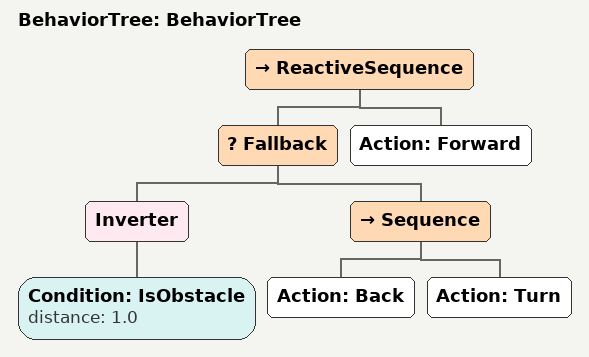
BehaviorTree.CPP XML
<?xml version="1.0"?>
<root BTCPP_format="4" main_tree_to_execute="BehaviorTree">
    <BehaviorTree ID="BehaviorTree">
        <ReactiveSequence>
            <Fallback>
                <Inverter>
                    <Condition ID="IsObstacle" distance="1.0"/>
                </Inverter>
                <Sequence>
                    <Action ID="Back"/>
                    <Action ID="Turn"/>
                </Sequence>
            </Fallback>
            <Action ID="Forward"/>
        </ReactiveSequence>
    </BehaviorTree>
</root>
